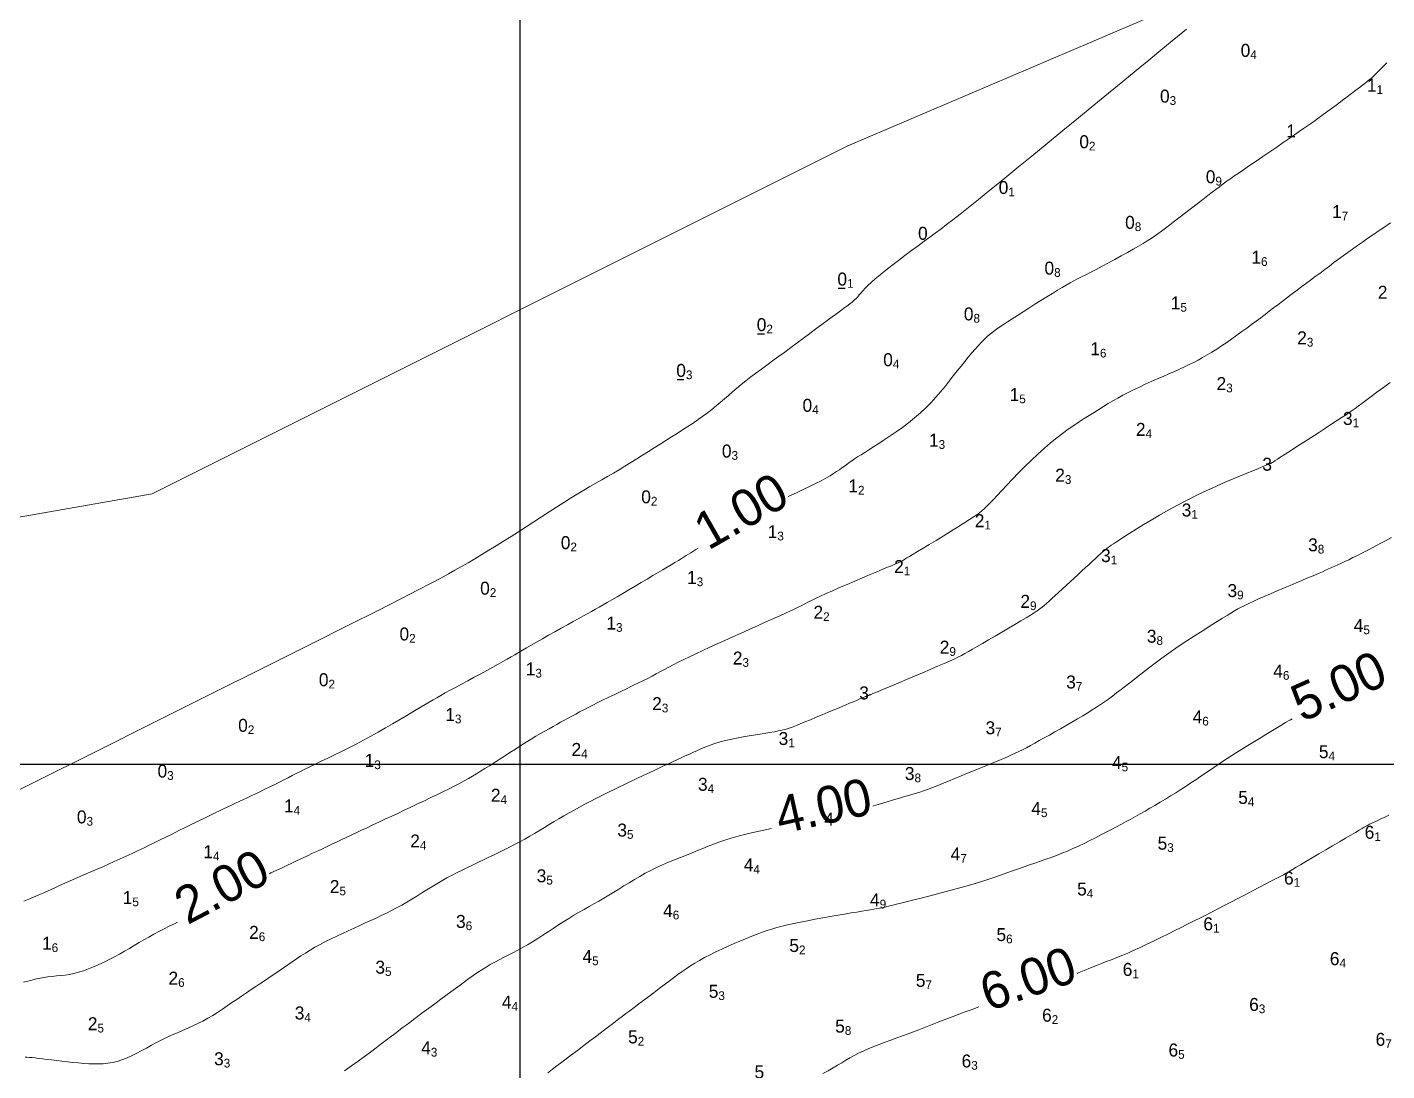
# Model space of a CAD drawing. Header units: millimetres. Extents: x 784883 to 785608, y 628235 to 628806.
# Drawn here: x 785273.4 to 785346.8, y 628483.5 to 628539.8 of the extents above; entities that cross this region are included whole.
import ezdxf
from ezdxf.enums import TextEntityAlignment as Align

# ---------------------------------------------------------------- set-up
doc = ezdxf.new("R2010")
doc.units = ezdxf.units.MM
for name, color, linetype in [('0_00', 1, 'Continuous'), ('1_00', 1, 'Continuous'), ('2_00', 92, 'Continuous'), ('3_00', 92, 'Continuous'), ('4_00', 5, 'Continuous'), ('5_00', 252, 'Continuous'), ('6_00', 255, 'Continuous'), ('linker_oever_lucht_foto_cottica_2017_dg2', 7, 'Continuous'), ('Projection_Grid', 7, 'Continuous')]:
    doc.layers.add(name, color=color, linetype=linetype)
doc.layers.add('Soundings', color=7, linetype='Continuous', true_color=0x000000)

msp = doc.modelspace()

# ---------------------------------------------------------------- linework, layer by layer
at = {"layer": '0_00', "color": 1, "linetype": 'Continuous', "lineweight": 0, "true_color": 0xff0000, "flags": 128}
msp.add_lwpolyline([(785270.732, 628497.5), (785273.842, 628499.048), (785277.067, 628500.656), (785280.288, 628502.263), (785283.383, 628503.811), (785286.232, 628505.237), (785288.715, 628506.481), (785290.741, 628507.498), (785292.342, 628508.305), (785293.58, 628508.932), (785294.516, 628509.41), (785295.214, 628509.772), (785295.734, 628510.047), (785296.139, 628510.268), (785296.491, 628510.465), (785296.841, 628510.665), (785297.2, 628510.873), (785297.567, 628511.089), (785297.943, 628511.313), (785298.325, 628511.544), (785298.715, 628511.784), (785299.112, 628512.031), (785299.516, 628512.287), (785299.926, 628512.55), (785300.338, 628512.818), (785300.752, 628513.088), (785301.163, 628513.357), (785301.57, 628513.622), (785301.968, 628513.88), (785302.356, 628514.128), (785302.73, 628514.362), (785303.089, 628514.582), (785303.434, 628514.787), (785303.768, 628514.982), (785304.092, 628515.17), (785304.41, 628515.351), (785304.723, 628515.531), (785305.035, 628515.711), (785305.347, 628515.894), (785305.661, 628516.083), (785305.977, 628516.276), (785306.295, 628516.472), (785306.613, 628516.671), (785306.93, 628516.872), (785307.245, 628517.072), (785307.559, 628517.271), (785307.869, 628517.468), (785308.175, 628517.661), (785308.476, 628517.851), (785308.771, 628518.039), (785309.059, 628518.225), (785309.339, 628518.41), (785309.609, 628518.594), (785309.869, 628518.778), (785310.118, 628518.963), (785310.355, 628519.148), (785310.583, 628519.335), (785310.805, 628519.523), (785311.024, 628519.713), (785311.243, 628519.905), (785311.466, 628520.099), (785311.696, 628520.295), (785311.936, 628520.493), (785312.188, 628520.695), (785312.453, 628520.9), (785312.729, 628521.109), (785313.018, 628521.323), (785313.317, 628521.542), (785313.627, 628521.768), (785313.947, 628522.001), (785314.277, 628522.242), (785314.615, 628522.49), (785314.957, 628522.743), (785315.299, 628522.996), (785315.635, 628523.247), (785315.961, 628523.489), (785316.273, 628523.721), (785316.564, 628523.937), (785316.832, 628524.134), (785317.071, 628524.309), (785317.283, 628524.464), (785317.471, 628524.602), (785317.637, 628524.725), (785317.783, 628524.837), (785317.911, 628524.94), (785318.024, 628525.038), (785318.124, 628525.134), (785318.214, 628525.229), (785318.302, 628525.329), (785318.393, 628525.435), (785318.495, 628525.552), (785318.616, 628525.684), (785318.762, 628525.832), (785318.942, 628526.002), (785319.161, 628526.195), (785319.425, 628526.415), (785319.727, 628526.657), (785320.058, 628526.914), (785320.407, 628527.18), (785320.765, 628527.45), (785321.124, 628527.717), (785321.473, 628527.975), (785321.803, 628528.218), (785322.108, 628528.443), (785322.4, 628528.66), (785322.694, 628528.88), (785323.005, 628529.117), (785323.348, 628529.383), (785323.739, 628529.689), (785324.193, 628530.049), (785324.724, 628530.476), (785325.344, 628530.976), (785326.04, 628531.542), (785326.799, 628532.16), (785327.602, 628532.817), (785328.436, 628533.499), (785329.283, 628534.193), (785330.128, 628534.885), (785330.955, 628535.564), (785331.751, 628536.216), (785332.512, 628536.84), (785333.236, 628537.435), (785333.924, 628537.999), (785334.572, 628538.533), (785335.182, 628539.034), (785335.75, 628539.503), (785335.95, 628539.668)], dxfattribs=at)
at = {"layer": '1_00', "color": 1, "linetype": 'Continuous', "lineweight": 0, "true_color": 0xff0000, "flags": 128}
for points in [[(785314.467, 628514.442), (785314.539, 628514.476), (785314.905, 628514.648), (785315.267, 628514.82), (785315.617, 628514.989), (785315.945, 628515.15), (785316.242, 628515.302), (785316.499, 628515.44), (785316.721, 628515.567), (785316.912, 628515.684), (785317.08, 628515.792), (785317.229, 628515.895), (785317.366, 628515.992), (785317.496, 628516.086), (785317.624, 628516.18), (785317.757, 628516.274), (785317.897, 628516.371), (785318.048, 628516.473), (785318.212, 628516.582), (785318.394, 628516.7), (785318.595, 628516.83), (785318.819, 628516.974), (785319.069, 628517.134), (785319.346, 628517.311), (785319.646, 628517.505), (785319.964, 628517.715), (785320.292, 628517.939), (785320.626, 628518.177), (785320.959, 628518.426), (785321.285, 628518.687), (785321.598, 628518.957), (785321.894, 628519.236), (785322.174, 628519.521), (785322.437, 628519.81), (785322.687, 628520.1), (785322.925, 628520.389), (785323.153, 628520.674), (785323.371, 628520.953), (785323.582, 628521.224), (785323.788, 628521.485), (785323.987, 628521.734), (785324.181, 628521.971), (785324.369, 628522.195), (785324.551, 628522.404), (785324.727, 628522.599), (785324.897, 628522.779), (785325.06, 628522.942), (785325.218, 628523.09), (785325.375, 628523.224), (785325.535, 628523.352), (785325.703, 628523.476), (785325.883, 628523.602), (785326.082, 628523.734), (785326.303, 628523.878), (785326.551, 628524.038), (785326.829, 628524.216), (785327.132, 628524.41), (785327.45, 628524.613), (785327.776, 628524.82), (785328.101, 628525.025), (785328.419, 628525.224), (785328.719, 628525.41), (785328.996, 628525.578), (785329.242, 628525.725), (785329.464, 628525.853), (785329.672, 628525.969), (785329.872, 628526.077), (785330.074, 628526.184), (785330.288, 628526.295), (785330.52, 628526.415), (785330.781, 628526.55), (785331.075, 628526.704), (785331.396, 628526.873), (785331.736, 628527.053), (785332.083, 628527.239), (785332.429, 628527.427), (785332.765, 628527.611), (785333.08, 628527.787), (785333.366, 628527.951), (785333.616, 628528.099), (785333.836, 628528.234), (785334.035, 628528.364), (785334.223, 628528.492), (785334.408, 628528.625), (785334.601, 628528.768), (785334.81, 628528.926), (785335.044, 628529.106), (785335.31, 628529.31), (785335.601, 628529.534), (785335.908, 628529.769), (785336.22, 628530.009), (785336.529, 628530.245), (785336.824, 628530.471), (785337.096, 628530.68), (785337.336, 628530.863), (785337.536, 628531.016), (785337.706, 628531.145), (785337.858, 628531.259), (785338.002, 628531.365), (785338.151, 628531.472), (785338.317, 628531.589), (785338.511, 628531.724), (785338.745, 628531.885), (785339.027, 628532.079), (785339.349, 628532.3), (785339.701, 628532.541), (785340.07, 628532.793), (785340.445, 628533.05), (785340.815, 628533.302), (785341.167, 628533.544), (785341.492, 628533.766), (785341.78, 628533.964), (785342.035, 628534.14), (785342.266, 628534.301), (785342.48, 628534.451), (785342.685, 628534.596), (785342.889, 628534.742), (785343.098, 628534.895), (785343.322, 628535.058), (785343.564, 628535.237), (785343.821, 628535.428), (785344.085, 628535.625), (785344.35, 628535.823), (785344.608, 628536.016), (785344.853, 628536.199), (785345.077, 628536.367), (785345.273, 628536.513), (785345.438, 628536.636), (785345.577, 628536.741), (785345.698, 628536.835), (785345.81, 628536.926), (785345.923, 628537.024), (785346.043, 628537.135), (785346.181, 628537.268), (785346.343, 628537.431), (785346.538, 628537.628), (785346.76, 628537.856)], [(785273.239, 628492.617), (785273.5, 628492.721), (785273.766, 628492.832), (785274.038, 628492.949), (785274.315, 628493.07), (785274.595, 628493.196), (785274.879, 628493.323), (785275.164, 628493.452), (785275.451, 628493.582), (785275.738, 628493.71), (785276.025, 628493.837), (785276.313, 628493.962), (785276.602, 628494.087), (785276.894, 628494.213), (785277.19, 628494.341), (785277.49, 628494.472), (785277.796, 628494.607), (785278.109, 628494.746), (785278.429, 628494.891), (785278.754, 628495.04), (785279.08, 628495.191), (785279.405, 628495.344), (785279.726, 628495.496), (785280.039, 628495.645), (785280.341, 628495.792), (785280.631, 628495.933), (785280.904, 628496.067), (785281.162, 628496.195), (785281.408, 628496.318), (785281.642, 628496.435), (785281.866, 628496.548), (785282.083, 628496.656), (785282.294, 628496.762), (785282.5, 628496.864), (785282.704, 628496.964), (785282.909, 628497.064), (785283.118, 628497.164), (785283.333, 628497.267), (785283.558, 628497.374), (785283.796, 628497.487), (785284.05, 628497.607), (785284.323, 628497.736), (785284.616, 628497.874), (785284.926, 628498.021), (785285.245, 628498.172), (785285.569, 628498.326), (785285.89, 628498.48), (785286.203, 628498.631), (785286.502, 628498.776), (785286.78, 628498.913), (785287.033, 628499.04), (785287.268, 628499.159), (785287.489, 628499.273), (785287.706, 628499.385), (785287.925, 628499.497), (785288.152, 628499.613), (785288.396, 628499.735), (785288.663, 628499.867), (785288.959, 628500.011), (785289.281, 628500.166), (785289.626, 628500.332), (785289.99, 628500.508), (785290.369, 628500.694), (785290.759, 628500.889), (785291.156, 628501.091), (785291.557, 628501.302), (785291.957, 628501.518), (785292.352, 628501.739), (785292.739, 628501.959), (785293.114, 628502.176), (785293.472, 628502.386), (785293.809, 628502.586), (785294.122, 628502.773), (785294.406, 628502.943), (785294.66, 628503.094), (785294.889, 628503.23), (785295.103, 628503.355), (785295.309, 628503.475), (785295.517, 628503.593), (785295.735, 628503.715), (785295.97, 628503.846), (785296.233, 628503.99), (785296.529, 628504.15), (785296.85, 628504.324), (785297.189, 628504.508), (785297.536, 628504.695), (785297.882, 628504.883), (785298.219, 628505.066), (785298.537, 628505.24), (785298.826, 628505.4), (785299.082, 628505.544), (785299.31, 628505.674), (785299.52, 628505.795), (785299.72, 628505.912), (785299.919, 628506.029), (785300.128, 628506.151), (785300.354, 628506.283), (785300.608, 628506.429), (785300.895, 628506.593), (785301.209, 628506.77), (785301.541, 628506.957), (785301.883, 628507.148), (785302.225, 628507.339), (785302.559, 628507.525), (785302.875, 628507.701), (785303.165, 628507.861), (785303.422, 628508.004), (785303.652, 628508.132), (785303.864, 628508.25), (785304.066, 628508.364), (785304.268, 628508.478), (785304.478, 628508.597), (785304.704, 628508.728), (785304.955, 628508.873), (785305.238, 628509.038), (785305.545, 628509.218), (785305.87, 628509.409), (785306.203, 628509.605), (785306.537, 628509.802), (785306.862, 628509.995), (785307.171, 628510.178), (785307.455, 628510.347), (785307.708, 628510.498), (785307.935, 628510.634), (785308.145, 628510.76), (785308.345, 628510.882), (785308.544, 628511.003), (785308.748, 628511.129), (785308.967, 628511.265), (785309.207, 628511.416), (785309.475, 628511.584), (785309.604, 628511.665)]]:
    msp.add_lwpolyline(points, dxfattribs=at)
at = {"layer": '2_00', "color": 92, "linetype": 'Continuous', "lineweight": 0, "true_color": 0x00c000, "flags": 128}
for points in [[(785286.482, 628494.096), (785286.563, 628494.135), (785286.846, 628494.268), (785287.13, 628494.402), (785287.415, 628494.536), (785287.699, 628494.67), (785287.982, 628494.803), (785288.263, 628494.935), (785288.54, 628495.066), (785288.812, 628495.194), (785289.079, 628495.319), (785289.34, 628495.442), (785289.596, 628495.562), (785289.85, 628495.682), (785290.104, 628495.801), (785290.361, 628495.921), (785290.622, 628496.044), (785290.891, 628496.17), (785291.169, 628496.301), (785291.458, 628496.436), (785291.758, 628496.577), (785292.068, 628496.723), (785292.388, 628496.874), (785292.718, 628497.029), (785293.056, 628497.188), (785293.403, 628497.351), (785293.756, 628497.517), (785294.117, 628497.687), (785294.48, 628497.858), (785294.841, 628498.03), (785295.197, 628498.199), (785295.543, 628498.366), (785295.874, 628498.528), (785296.188, 628498.683), (785296.479, 628498.831), (785296.745, 628498.969), (785296.99, 628499.101), (785297.22, 628499.229), (785297.441, 628499.356), (785297.658, 628499.485), (785297.878, 628499.62), (785298.106, 628499.763), (785298.347, 628499.916), (785298.607, 628500.083), (785298.881, 628500.26), (785299.167, 628500.445), (785299.459, 628500.633), (785299.753, 628500.822), (785300.044, 628501.008), (785300.329, 628501.187), (785300.603, 628501.356), (785300.862, 628501.513), (785301.108, 628501.658), (785301.342, 628501.792), (785301.565, 628501.919), (785301.78, 628502.039), (785301.989, 628502.153), (785302.193, 628502.265), (785302.394, 628502.374), (785302.595, 628502.484), (785302.797, 628502.594), (785303.003, 628502.707), (785303.217, 628502.821), (785303.441, 628502.94), (785303.677, 628503.063), (785303.93, 628503.192), (785304.2, 628503.328), (785304.49, 628503.47), (785304.796, 628503.618), (785305.111, 628503.769), (785305.43, 628503.922), (785305.748, 628504.074), (785306.058, 628504.223), (785306.354, 628504.368), (785306.632, 628504.506), (785306.887, 628504.636), (785307.124, 628504.759), (785307.349, 628504.879), (785307.57, 628504.997), (785307.792, 628505.115), (785308.022, 628505.237), (785308.268, 628505.365), (785308.534, 628505.5), (785308.828, 628505.645), (785309.147, 628505.799), (785309.49, 628505.963), (785309.854, 628506.133), (785310.238, 628506.311), (785310.639, 628506.495), (785311.055, 628506.685), (785311.484, 628506.878), (785311.922, 628507.075), (785312.364, 628507.273), (785312.802, 628507.469), (785313.228, 628507.66), (785313.636, 628507.843), (785314.017, 628508.015), (785314.364, 628508.175), (785314.671, 628508.318), (785314.932, 628508.443), (785315.158, 628508.555), (785315.362, 628508.657), (785315.556, 628508.756), (785315.755, 628508.856), (785315.971, 628508.961), (785316.217, 628509.078), (785316.506, 628509.211), (785316.847, 628509.363), (785317.23, 628509.53), (785317.639, 628509.706), (785318.06, 628509.886), (785318.478, 628510.063), (785318.878, 628510.231), (785319.245, 628510.385), (785319.564, 628510.519), (785319.825, 628510.628), (785320.03, 628510.714), (785320.189, 628510.781), (785320.307, 628510.831), (785320.395, 628510.869), (785320.458, 628510.897), (785320.504, 628510.919), (785320.543, 628510.938), (785320.58, 628510.958), (785320.624, 628510.983), (785320.683, 628511.017), (785320.762, 628511.064), (785320.871, 628511.13), (785321.016, 628511.217), (785321.204, 628511.331), (785321.444, 628511.476), (785321.739, 628511.653), (785322.078, 628511.858), (785322.447, 628512.082), (785322.832, 628512.316), (785323.218, 628512.553), (785323.592, 628512.785), (785323.939, 628513.004), (785324.244, 628513.201), (785324.498, 628513.371), (785324.709, 628513.521), (785324.888, 628513.66), (785325.048, 628513.796), (785325.201, 628513.94), (785325.359, 628514.1), (785325.534, 628514.285), (785325.738, 628514.504), (785325.98, 628514.764), (785326.257, 628515.059), (785326.563, 628515.379), (785326.889, 628515.716), (785327.231, 628516.061), (785327.582, 628516.405), (785327.934, 628516.739), (785328.282, 628517.054), (785328.621, 628517.344), (785328.948, 628517.608), (785329.265, 628517.85), (785329.572, 628518.072), (785329.869, 628518.278), (785330.156, 628518.469), (785330.433, 628518.65), (785330.702, 628518.821), (785330.962, 628518.987), (785331.216, 628519.148), (785331.467, 628519.305), (785331.719, 628519.458), (785331.975, 628519.609), (785332.237, 628519.758), (785332.51, 628519.907), (785332.795, 628520.055), (785333.096, 628520.204), (785333.408, 628520.352), (785333.728, 628520.5), (785334.052, 628520.646), (785334.375, 628520.789), (785334.693, 628520.929), (785335.001, 628521.065), (785335.296, 628521.195), (785335.575, 628521.32), (785335.839, 628521.442), (785336.092, 628521.562), (785336.338, 628521.684), (785336.58, 628521.81), (785336.821, 628521.943), (785337.066, 628522.084), (785337.317, 628522.236), (785337.578, 628522.401), (785337.845, 628522.578), (785338.118, 628522.763), (785338.393, 628522.954), (785338.667, 628523.149), (785338.939, 628523.345), (785339.205, 628523.539), (785339.463, 628523.73), (785339.711, 628523.915), (785339.95, 628524.094), (785340.184, 628524.271), (785340.414, 628524.445), (785340.643, 628524.619), (785340.873, 628524.794), (785341.107, 628524.971), (785341.346, 628525.153), (785341.593, 628525.339), (785341.847, 628525.53), (785342.106, 628525.724), (785342.367, 628525.92), (785342.63, 628526.117), (785342.891, 628526.312), (785343.151, 628526.506), (785343.406, 628526.696), (785343.656, 628526.882), (785343.902, 628527.065), (785344.147, 628527.247), (785344.393, 628527.428), (785344.644, 628527.61), (785344.9, 628527.795), (785345.166, 628527.985), (785345.444, 628528.179), (785345.734, 628528.38), (785346.034, 628528.586), (785346.339, 628528.794), (785346.646, 628529.002), (785346.949, 628529.208)], [(785273.226, 628488.238), (785273.591, 628488.34), (785273.927, 628488.421), (785274.231, 628488.481), (785274.508, 628488.524), (785274.764, 628488.555), (785275.005, 628488.579), (785275.236, 628488.602), (785275.465, 628488.628), (785275.695, 628488.662), (785275.934, 628488.711), (785276.186, 628488.778), (785276.449, 628488.861), (785276.722, 628488.96), (785277, 628489.072), (785277.283, 628489.195), (785277.567, 628489.328), (785277.849, 628489.468), (785278.128, 628489.613), (785278.401, 628489.762), (785278.669, 628489.913), (785278.933, 628490.066), (785279.195, 628490.22), (785279.456, 628490.374), (785279.718, 628490.527), (785279.982, 628490.678), (785280.249, 628490.826), (785280.522, 628490.972), (785280.798, 628491.115), (785281.077, 628491.256), (785281.358, 628491.396), (785281.53, 628491.482)]]:
    msp.add_lwpolyline(points, dxfattribs=at)
at = {"layer": '3_00', "color": 92, "linetype": 'Continuous', "lineweight": 0, "true_color": 0x00c000, "flags": 128}
msp.add_lwpolyline([(785273.311, 628484.196), (785273.421, 628484.191), (785273.546, 628484.182), (785273.688, 628484.169), (785273.85, 628484.151), (785274.033, 628484.13), (785274.242, 628484.105), (785274.476, 628484.076), (785274.734, 628484.044), (785275.009, 628484.011), (785275.296, 628483.977), (785275.591, 628483.944), (785275.888, 628483.913), (785276.183, 628483.884), (785276.47, 628483.86), (785276.747, 628483.842), (785277.012, 628483.831), (785277.27, 628483.829), (785277.522, 628483.84), (785277.771, 628483.864), (785278.018, 628483.905), (785278.266, 628483.964), (785278.518, 628484.043), (785278.775, 628484.144), (785279.037, 628484.263), (785279.304, 628484.397), (785279.574, 628484.54), (785279.847, 628484.69), (785280.124, 628484.842), (785280.402, 628484.992), (785280.681, 628485.135), (785280.961, 628485.269), (785281.242, 628485.396), (785281.522, 628485.517), (785281.801, 628485.636), (785282.079, 628485.756), (785282.355, 628485.878), (785282.628, 628486.007), (785282.898, 628486.144), (785283.165, 628486.291), (785283.428, 628486.448), (785283.689, 628486.613), (785283.948, 628486.784), (785284.206, 628486.959), (785284.464, 628487.137), (785284.721, 628487.316), (785284.979, 628487.495), (785285.239, 628487.671), (785285.498, 628487.845), (785285.757, 628488.017), (785286.015, 628488.187), (785286.27, 628488.356), (785286.522, 628488.522), (785286.769, 628488.688), (785287.011, 628488.852), (785287.247, 628489.015), (785287.479, 628489.177), (785287.71, 628489.337), (785287.943, 628489.497), (785288.18, 628489.655), (785288.423, 628489.813), (785288.676, 628489.969), (785288.941, 628490.124), (785289.22, 628490.278), (785289.511, 628490.43), (785289.81, 628490.581), (785290.117, 628490.73), (785290.427, 628490.876), (785290.738, 628491.021), (785291.048, 628491.162), (785291.354, 628491.301), (785291.653, 628491.436), (785291.946, 628491.57), (785292.233, 628491.703), (785292.516, 628491.837), (785292.796, 628491.973), (785293.072, 628492.112), (785293.346, 628492.256), (785293.618, 628492.406), (785293.89, 628492.562), (785294.162, 628492.724), (785294.433, 628492.889), (785294.704, 628493.057), (785294.975, 628493.225), (785295.246, 628493.391), (785295.517, 628493.554), (785295.789, 628493.713), (785296.062, 628493.865), (785296.335, 628494.012), (785296.609, 628494.154), (785296.885, 628494.293), (785297.162, 628494.429), (785297.44, 628494.563), (785297.72, 628494.697), (785298.002, 628494.831), (785298.286, 628494.966), (785298.571, 628495.102), (785298.857, 628495.241), (785299.141, 628495.381), (785299.425, 628495.523), (785299.706, 628495.668), (785299.983, 628495.815), (785300.257, 628495.965), (785300.525, 628496.117), (785300.79, 628496.272), (785301.053, 628496.429), (785301.314, 628496.587), (785301.575, 628496.746), (785301.837, 628496.904), (785302.102, 628497.063), (785302.37, 628497.22), (785302.643, 628497.376), (785302.921, 628497.531), (785303.204, 628497.685), (785303.492, 628497.838), (785303.785, 628497.991), (785304.083, 628498.144), (785304.386, 628498.297), (785304.695, 628498.451), (785305.008, 628498.605), (785305.325, 628498.759), (785305.642, 628498.912), (785305.958, 628499.063), (785306.271, 628499.212), (785306.578, 628499.358), (785306.878, 628499.499), (785307.167, 628499.635), (785307.445, 628499.765), (785307.712, 628499.89), (785307.969, 628500.009), (785308.217, 628500.125), (785308.456, 628500.236), (785308.689, 628500.344), (785308.914, 628500.449), (785309.135, 628500.552), (785309.351, 628500.653), (785309.568, 628500.751), (785309.788, 628500.848), (785310.016, 628500.941), (785310.256, 628501.031), (785310.513, 628501.118), (785310.79, 628501.202), (785311.092, 628501.281), (785311.42, 628501.356), (785311.768, 628501.427), (785312.126, 628501.494), (785312.483, 628501.555), (785312.831, 628501.613), (785313.161, 628501.665), (785313.461, 628501.713), (785313.724, 628501.756), (785313.943, 628501.795), (785314.125, 628501.831), (785314.283, 628501.869), (785314.429, 628501.911), (785314.574, 628501.96), (785314.729, 628502.019), (785314.907, 628502.09), (785315.118, 628502.178), (785315.372, 628502.284), (785315.66, 628502.404), (785315.973, 628502.535), (785316.3, 628502.671), (785316.63, 628502.809), (785316.953, 628502.944), (785317.259, 628503.071), (785317.536, 628503.188), (785317.776, 628503.289), (785317.982, 628503.375), (785318.155, 628503.448), (785318.3, 628503.51), (785318.419, 628503.56), (785318.517, 628503.602), (785318.596, 628503.635), (785318.66, 628503.662), (785318.713, 628503.684), (785318.756, 628503.701), (785318.79, 628503.715), (785318.817, 628503.725), (785318.838, 628503.733), (785318.856, 628503.739), (785318.871, 628503.745), (785318.884, 628503.749), (785318.9, 628503.755), (785318.925, 628503.765), (785318.967, 628503.782), (785319.035, 628503.811), (785319.137, 628503.854), (785319.283, 628503.915), (785319.48, 628503.997), (785319.737, 628504.105), (785320.059, 628504.24), (785320.432, 628504.397), (785320.842, 628504.57), (785321.272, 628504.751), (785321.706, 628504.935), (785322.128, 628505.115), (785322.521, 628505.284), (785322.87, 628505.435), (785323.163, 628505.565), (785323.409, 628505.677), (785323.622, 628505.778), (785323.815, 628505.875), (785324.001, 628505.974), (785324.194, 628506.082), (785324.409, 628506.204), (785324.657, 628506.348), (785324.949, 628506.518), (785325.277, 628506.71), (785325.628, 628506.915), (785325.99, 628507.128), (785326.351, 628507.34), (785326.698, 628507.546), (785327.019, 628507.737), (785327.302, 628507.908), (785327.538, 628508.053), (785327.732, 628508.175), (785327.894, 628508.283), (785328.032, 628508.38), (785328.157, 628508.475), (785328.276, 628508.572), (785328.399, 628508.678), (785328.535, 628508.799), (785328.691, 628508.94), (785328.865, 628509.099), (785329.054, 628509.272), (785329.255, 628509.457), (785329.464, 628509.649), (785329.676, 628509.845), (785329.89, 628510.043), (785330.101, 628510.238), (785330.306, 628510.428), (785330.503, 628510.611), (785330.692, 628510.785), (785330.87, 628510.949), (785331.037, 628511.102), (785331.191, 628511.242), (785331.332, 628511.367), (785331.457, 628511.477), (785331.567, 628511.571), (785331.67, 628511.654), (785331.773, 628511.732), (785331.887, 628511.813), (785332.018, 628511.902), (785332.176, 628512.006), (785332.371, 628512.131), (785332.609, 628512.283), (785332.899, 628512.467), (785333.236, 628512.68), (785333.617, 628512.916), (785334.035, 628513.169), (785334.486, 628513.436), (785334.965, 628513.709), (785335.466, 628513.984), (785335.985, 628514.256), (785336.515, 628514.52), (785337.048, 628514.773), (785337.572, 628515.012), (785338.077, 628515.234), (785338.553, 628515.438), (785338.989, 628515.62), (785339.375, 628515.779), (785339.701, 628515.912), (785339.959, 628516.017), (785340.155, 628516.097), (785340.299, 628516.155), (785340.397, 628516.195), (785340.46, 628516.221), (785340.497, 628516.237), (785340.516, 628516.245), (785340.525, 628516.25), (785340.535, 628516.256), (785340.552, 628516.267), (785340.585, 628516.288), (785340.643, 628516.325), (785340.731, 628516.383), (785340.86, 628516.466), (785341.037, 628516.58), (785341.269, 628516.73), (785341.562, 628516.919), (785341.902, 628517.139), (785342.276, 628517.38), (785342.668, 628517.633), (785343.061, 628517.888), (785343.441, 628518.134), (785343.792, 628518.361), (785344.099, 628518.561), (785344.351, 628518.726), (785344.557, 628518.863), (785344.732, 628518.981), (785344.89, 628519.09), (785345.044, 628519.2), (785345.208, 628519.32), (785345.398, 628519.461), (785345.626, 628519.631), (785345.903, 628519.838), (785346.22, 628520.076), (785346.567, 628520.335), (785346.929, 628520.607)], dxfattribs=at)
at = {"layer": '4_00', "color": 5, "linetype": 'Continuous', "lineweight": 0, "true_color": 0x1b0fee, "flags": 128}
for points in [[(785319.025, 628497.739), (785319.067, 628497.752), (785319.441, 628497.866), (785319.808, 628497.977), (785320.154, 628498.081), (785320.468, 628498.174), (785320.739, 628498.253), (785320.974, 628498.321), (785321.185, 628498.383), (785321.38, 628498.442), (785321.571, 628498.503), (785321.768, 628498.569), (785321.981, 628498.645), (785322.221, 628498.735), (785322.494, 628498.842), (785322.797, 628498.964), (785323.12, 628499.096), (785323.456, 628499.234), (785323.796, 628499.375), (785324.132, 628499.514), (785324.457, 628499.649), (785324.761, 628499.774), (785325.039, 628499.887), (785325.293, 628499.989), (785325.527, 628500.083), (785325.743, 628500.171), (785325.947, 628500.254), (785326.141, 628500.335), (785326.33, 628500.417), (785326.518, 628500.502), (785326.707, 628500.591), (785326.901, 628500.686), (785327.102, 628500.787), (785327.311, 628500.895), (785327.53, 628501.012), (785327.763, 628501.138), (785328.01, 628501.274), (785328.274, 628501.42), (785328.556, 628501.577), (785328.851, 628501.744), (785329.156, 628501.916), (785329.463, 628502.092), (785329.769, 628502.268), (785330.067, 628502.443), (785330.353, 628502.613), (785330.622, 628502.776), (785330.87, 628502.93), (785331.1, 628503.077), (785331.318, 628503.222), (785331.53, 628503.367), (785331.741, 628503.517), (785331.956, 628503.675), (785332.181, 628503.846), (785332.421, 628504.031), (785332.68, 628504.235), (785332.958, 628504.455), (785333.256, 628504.69), (785333.571, 628504.936), (785333.903, 628505.192), (785334.251, 628505.455), (785334.614, 628505.723), (785334.991, 628505.994), (785335.381, 628506.264), (785335.776, 628506.53), (785336.171, 628506.79), (785336.558, 628507.04), (785336.931, 628507.277), (785337.281, 628507.497), (785337.603, 628507.698), (785337.889, 628507.875), (785338.135, 628508.027), (785338.349, 628508.158), (785338.541, 628508.273), (785338.723, 628508.378), (785338.904, 628508.476), (785339.095, 628508.574), (785339.307, 628508.678), (785339.55, 628508.791), (785339.832, 628508.918), (785340.146, 628509.056), (785340.482, 628509.203), (785340.832, 628509.353), (785341.185, 628509.504), (785341.533, 628509.651), (785341.864, 628509.791), (785342.17, 628509.92), (785342.443, 628510.035), (785342.686, 628510.137), (785342.904, 628510.229), (785343.101, 628510.313), (785343.282, 628510.39), (785343.453, 628510.464), (785343.617, 628510.536), (785343.78, 628510.608), (785343.947, 628510.683), (785344.119, 628510.762), (785344.301, 628510.846), (785344.494, 628510.938), (785344.702, 628511.038), (785344.926, 628511.149), (785345.171, 628511.271), (785345.437, 628511.406), (785345.727, 628511.555), (785346.036, 628511.716), (785346.356, 628511.885), (785346.681, 628512.059), (785347.004, 628512.235)], [(785290.542, 628483.454), (785290.911, 628483.72), (785291.267, 628483.979), (785291.606, 628484.229), (785291.929, 628484.47), (785292.233, 628484.698), (785292.517, 628484.913), (785292.779, 628485.112), (785293.02, 628485.294), (785293.243, 628485.463), (785293.452, 628485.622), (785293.653, 628485.774), (785293.851, 628485.923), (785294.051, 628486.073), (785294.257, 628486.227), (785294.474, 628486.389), (785294.706, 628486.562), (785294.951, 628486.744), (785295.207, 628486.934), (785295.469, 628487.127), (785295.734, 628487.324), (785296, 628487.52), (785296.263, 628487.715), (785296.521, 628487.904), (785296.77, 628488.088), (785297.011, 628488.265), (785297.247, 628488.436), (785297.479, 628488.599), (785297.709, 628488.756), (785297.937, 628488.907), (785298.167, 628489.051), (785298.398, 628489.189), (785298.634, 628489.32), (785298.874, 628489.447), (785299.118, 628489.573), (785299.367, 628489.699), (785299.62, 628489.828), (785299.878, 628489.962), (785300.14, 628490.104), (785300.407, 628490.256), (785300.679, 628490.419), (785300.955, 628490.592), (785301.234, 628490.773), (785301.514, 628490.957), (785301.796, 628491.143), (785302.077, 628491.329), (785302.357, 628491.51), (785302.635, 628491.686), (785302.91, 628491.853), (785303.183, 628492.013), (785303.453, 628492.168), (785303.722, 628492.319), (785303.99, 628492.47), (785304.257, 628492.621), (785304.524, 628492.775), (785304.792, 628492.933), (785305.061, 628493.096), (785305.332, 628493.265), (785305.606, 628493.436), (785305.884, 628493.609), (785306.167, 628493.781), (785306.456, 628493.951), (785306.752, 628494.116), (785307.056, 628494.275), (785307.369, 628494.428), (785307.689, 628494.573), (785308.011, 628494.712), (785308.335, 628494.846), (785308.657, 628494.975), (785308.973, 628495.1), (785309.282, 628495.222), (785309.581, 628495.341), (785309.868, 628495.458), (785310.15, 628495.574), (785310.435, 628495.687), (785310.731, 628495.8), (785311.045, 628495.911), (785311.386, 628496.02), (785311.763, 628496.129), (785312.182, 628496.236), (785312.648, 628496.343), (785313.149, 628496.446), (785313.559, 628496.525)]]:
    msp.add_lwpolyline(points, dxfattribs=at)
at = {"layer": '5_00', "color": 252, "linetype": 'Continuous', "lineweight": 0, "true_color": 0x8e919d, "flags": 128}
msp.add_lwpolyline([(785301.496, 628483.357), (785301.923, 628483.677), (785302.333, 628483.986), (785302.725, 628484.281), (785303.096, 628484.561), (785303.445, 628484.825), (785303.768, 628485.07), (785304.064, 628485.295), (785304.33, 628485.497), (785304.566, 628485.676), (785304.778, 628485.837), (785304.971, 628485.983), (785305.155, 628486.122), (785305.334, 628486.258), (785305.517, 628486.396), (785305.711, 628486.543), (785305.921, 628486.702), (785306.155, 628486.878), (785306.407, 628487.069), (785306.673, 628487.27), (785306.949, 628487.477), (785307.228, 628487.688), (785307.506, 628487.897), (785307.777, 628488.101), (785308.037, 628488.295), (785308.282, 628488.478), (785308.515, 628488.649), (785308.741, 628488.812), (785308.967, 628488.968), (785309.196, 628489.119), (785309.434, 628489.267), (785309.686, 628489.415), (785309.958, 628489.565), (785310.253, 628489.718), (785310.566, 628489.872), (785310.892, 628490.026), (785311.225, 628490.178), (785311.559, 628490.326), (785311.889, 628490.467), (785312.209, 628490.6), (785312.513, 628490.722), (785312.796, 628490.832), (785313.065, 628490.932), (785313.326, 628491.022), (785313.587, 628491.106), (785313.854, 628491.184), (785314.135, 628491.259), (785314.436, 628491.333), (785314.765, 628491.407), (785315.127, 628491.483), (785315.514, 628491.559), (785315.918, 628491.636), (785316.329, 628491.711), (785316.737, 628491.784), (785317.135, 628491.854), (785317.511, 628491.918), (785317.857, 628491.977), (785318.166, 628492.028), (785318.439, 628492.074), (785318.68, 628492.114), (785318.891, 628492.149), (785319.077, 628492.181), (785319.242, 628492.209), (785319.387, 628492.236), (785319.518, 628492.261), (785319.638, 628492.286), (785319.755, 628492.312), (785319.879, 628492.342), (785320.017, 628492.376), (785320.179, 628492.418), (785320.374, 628492.467), (785320.61, 628492.528), (785320.897, 628492.6), (785321.239, 628492.686), (785321.63, 628492.783), (785322.058, 628492.891), (785322.512, 628493.007), (785322.981, 628493.129), (785323.454, 628493.256), (785323.92, 628493.385), (785324.369, 628493.514), (785324.791, 628493.643), (785325.188, 628493.769), (785325.561, 628493.894), (785325.914, 628494.016), (785326.251, 628494.134), (785326.573, 628494.25), (785326.884, 628494.361), (785327.187, 628494.469), (785327.484, 628494.572), (785327.777, 628494.672), (785328.067, 628494.771), (785328.356, 628494.871), (785328.645, 628494.974), (785328.934, 628495.081), (785329.227, 628495.194), (785329.523, 628495.316), (785329.823, 628495.447), (785330.126, 628495.586), (785330.431, 628495.731), (785330.735, 628495.881), (785331.036, 628496.033), (785331.333, 628496.185), (785331.622, 628496.337), (785331.904, 628496.485), (785332.175, 628496.628), (785332.438, 628496.769), (785332.696, 628496.907), (785332.95, 628497.045), (785333.203, 628497.184), (785333.457, 628497.325), (785333.715, 628497.472), (785333.979, 628497.624), (785334.25, 628497.783), (785334.527, 628497.948), (785334.808, 628498.118), (785335.091, 628498.292), (785335.373, 628498.467), (785335.652, 628498.643), (785335.926, 628498.819), (785336.192, 628498.993), (785336.449, 628499.164), (785336.698, 628499.331), (785336.942, 628499.497), (785337.182, 628499.661), (785337.42, 628499.823), (785337.658, 628499.984), (785337.898, 628500.145), (785338.143, 628500.306), (785338.392, 628500.468), (785338.648, 628500.63), (785338.907, 628500.792), (785339.17, 628500.955), (785339.435, 628501.118), (785339.702, 628501.281), (785339.969, 628501.444), (785340.236, 628501.607), (785340.503, 628501.771), (785340.768, 628501.933), (785341.033, 628502.093), (785341.297, 628502.252), (785341.561, 628502.406), (785341.651, 628502.458)], dxfattribs=at)
at = {"layer": '6_00', "color": 18, "linetype": 'Continuous', "lineweight": 0, "true_color": 0x000000, "flags": 128}
for points in [[(785330.046, 628488.717), (785330.072, 628488.728), (785330.438, 628488.879), (785330.78, 628489.02), (785331.091, 628489.146), (785331.366, 628489.254), (785331.613, 628489.349), (785331.842, 628489.436), (785332.063, 628489.52), (785332.287, 628489.608), (785332.524, 628489.704), (785332.784, 628489.814), (785333.078, 628489.944), (785333.412, 628490.098), (785333.778, 628490.271), (785334.164, 628490.456), (785334.558, 628490.648), (785334.947, 628490.839), (785335.32, 628491.024), (785335.664, 628491.195), (785335.968, 628491.347), (785336.224, 628491.475), (785336.44, 628491.584), (785336.631, 628491.681), (785336.809, 628491.772), (785336.989, 628491.864), (785337.184, 628491.964), (785337.407, 628492.079), (785337.671, 628492.215), (785337.986, 628492.377), (785338.341, 628492.561), (785338.724, 628492.759), (785339.118, 628492.963), (785339.512, 628493.167), (785339.889, 628493.363), (785340.237, 628493.544), (785340.541, 628493.703), (785340.791, 628493.835), (785340.997, 628493.945), (785341.174, 628494.041), (785341.334, 628494.131), (785341.494, 628494.222), (785341.665, 628494.323), (785341.864, 628494.44), (785342.103, 628494.581), (785342.393, 628494.752), (785342.725, 628494.948), (785343.084, 628495.159), (785343.458, 628495.379), (785343.832, 628495.599), (785344.194, 628495.811), (785344.528, 628496.008), (785344.822, 628496.181), (785345.066, 628496.325), (785345.262, 628496.441), (785345.418, 628496.532), (785345.54, 628496.604), (785345.635, 628496.659), (785345.709, 628496.701), (785345.771, 628496.734), (785345.825, 628496.762), (785345.879, 628496.788), (785345.941, 628496.817), (785346.016, 628496.852), (785346.113, 628496.896), (785346.239, 628496.955), (785346.4, 628497.032), (785346.604, 628497.13), (785346.858, 628497.253)], [(785316.341, 628483.306), (785316.623, 628483.465), (785316.883, 628483.616), (785317.125, 628483.76), (785317.355, 628483.898), (785317.577, 628484.03), (785317.798, 628484.158), (785318.025, 628484.283), (785318.261, 628484.405), (785318.514, 628484.526), (785318.786, 628484.647), (785319.077, 628484.766), (785319.38, 628484.885), (785319.692, 628485.002), (785320.009, 628485.118), (785320.325, 628485.233), (785320.637, 628485.345), (785320.941, 628485.456), (785321.232, 628485.564), (785321.513, 628485.671), (785321.787, 628485.777), (785322.057, 628485.883), (785322.326, 628485.989), (785322.597, 628486.096), (785322.874, 628486.204), (785323.159, 628486.315), (785323.454, 628486.429), (785323.758, 628486.544), (785324.069, 628486.66), (785324.384, 628486.775), (785324.701, 628486.887), (785324.748, 628486.903)]]:
    msp.add_lwpolyline(points, dxfattribs=at)
at = {"layer": 'linker_oever_lucht_foto_cottica_2017_dg2', "color": 18, "linetype": 'Continuous', "lineweight": 20, "true_color": 0x000000}
for p, q in [((785340.871, 628543.296), (785317.69, 628533.361)), ((785317.69, 628533.361), (785280.158, 628514.595)), ((785280.158, 628514.595), (785242.626, 628507.971))]:
    msp.add_line(p, q, dxfattribs=at)
at = {"layer": 'Projection_Grid', "color": 18, "linetype": 'Continuous', "true_color": 0x000000}
for p, q in [((785300, 628261.103), (785300, 628780.266)), ((784909.293, 628500), (785582.145, 628500))]:
    msp.add_line(p, q, dxfattribs=at)
at = {"layer": 'Soundings', "color": 1, "true_color": 0xff0000}
for p, q in [((785317.165, 628525.683, -0.14), (785317.531, 628525.683, -0.14)), ((785312.815, 628523.223, -0.22), (785313.181, 628523.223, -0.22)), ((785308.475, 628520.753, -0.28), (785308.841, 628520.753, -0.28))]:
    msp.add_line(p, q, dxfattribs=at)

# ---------------------------------------------------------------- texts
at = {"layer": '1_00', "color": 1, "true_color": 0xff0000}
msp.add_text('1.00', height=2, rotation=29.732, dxfattribs=at).set_placement((785310.15, 628511.516))
at = {"layer": '2_00', "color": 92, "true_color": 0x00c000}
msp.add_text('2.00', height=2, rotation=27.83, dxfattribs=at).set_placement((785282.07, 628491.315))
at = {"layer": '4_00', "color": 5, "true_color": 0x1b0fee}
msp.add_text('4.00', height=2, rotation=12.52, dxfattribs=at).set_placement((785314.036, 628496.221))
at = {"layer": '5_00', "color": 252, "true_color": 0x8e919d}
msp.add_text('5.00', height=2, rotation=24.059, dxfattribs=at).set_placement((785342.179, 628502.256))
at = {"layer": '6_00', "color": 18, "true_color": 0x000000}
msp.add_text('6.00', height=2, rotation=18.897, dxfattribs=at).set_placement((785325.256, 628486.655))
at = {"layer": 'Soundings', "color": 1, "true_color": 0xff0000}
for s, p in [('0', (785339.39, 628538.52, 0.44)), ('1', (785346.2, 628536.64, 1.05)), ('0', (785335.04, 628536.05, 0.28)), ('0', (785330.69, 628533.59, 0.16)), ('1', (785341.85, 628534.17, 0.98)), ('0', (785337.51, 628531.7, 0.92)), ('0', (785326.34, 628531.12, 0.06)), ('0', (785333.16, 628529.24, 0.82)), ('1', (785344.32, 628529.82, 1.72)), ('0', (785321.99, 628528.65, -0.04)), ('1', (785339.97, 628527.36, 1.63)), ('0', (785328.81, 628526.77, 0.84)), ('0', (785317.64, 628526.18, -0.14)), ('1', (785335.62, 628524.89, 1.53)), ('0', (785324.46, 628524.3, 0.8)), ('0', (785313.29, 628523.72, -0.22)), ('0', (785320.11, 628521.83, 0.44)), ('1', (785331.28, 628522.42, 1.58)), ('0', (785308.95, 628521.25, -0.28)), ('1', (785326.93, 628519.95, 1.54)), ('0', (785315.76, 628519.37, 0.39)), ('1', (785322.58, 628517.49, 1.26)), ('0', (785311.41, 628516.9, 0.25)), ('1', (785318.23, 628515.02, 1.22)), ('0', (785307.06, 628514.43, 0.23)), ('1', (785313.88, 628512.55, 1.32)), ('0', (785302.72, 628511.96, 0.2)), ('1', (785309.53, 628510.08, 1.27)), ('0', (785298.37, 628509.5, 0.21)), ('1', (785305.18, 628507.62, 1.25)), ('0', (785294.02, 628507.03, 0.16)), ('1', (785300.83, 628505.15, 1.26)), ('0', (785289.67, 628504.56, 0.15)), ('0', (785285.32, 628502.1, 0.16)), ('1', (785296.49, 628502.68, 1.29)), ('1', (785292.14, 628500.21, 1.26)), ('0', (785280.97, 628499.63, 0.25)), ('1', (785287.79, 628497.75, 1.35)), ('0', (785276.62, 628497.16, 0.3)), ('1', (785283.44, 628495.28, 1.44)), ('1', (785279.09, 628492.81, 1.53)), ('1', (785274.74, 628490.34, 1.62))]:
    msp.add_text(s, height=0.7, dxfattribs=at).set_placement(p, align=Align.MIDDLE_RIGHT)
for s, p in [('4', (785339.39, 628538.52, 0.44)), ('1', (785346.2, 628536.64, 1.05)), ('3', (785335.04, 628536.05, 0.28)), ('2', (785330.69, 628533.59, 0.16)), ('9', (785337.51, 628531.7, 0.92)), ('1', (785326.34, 628531.12, 0.06)), ('7', (785344.32, 628529.82, 1.72)), ('8', (785333.16, 628529.24, 0.82)), ('6', (785339.97, 628527.36, 1.63)), ('8', (785328.81, 628526.77, 0.84)), ('1', (785317.64, 628526.18, -0.14)), ('5', (785335.62, 628524.89, 1.53)), ('2', (785313.29, 628523.72, -0.22)), ('8', (785324.46, 628524.3, 0.8)), ('6', (785331.28, 628522.42, 1.58)), ('4', (785320.11, 628521.83, 0.44)), ('3', (785308.95, 628521.25, -0.28)), ('5', (785326.93, 628519.95, 1.54)), ('4', (785315.76, 628519.37, 0.39)), ('3', (785322.58, 628517.49, 1.26)), ('3', (785311.41, 628516.9, 0.25)), ('2', (785318.23, 628515.02, 1.22)), ('2', (785307.06, 628514.43, 0.23)), ('2', (785302.72, 628511.96, 0.2)), ('3', (785313.88, 628512.55, 1.32)), ('3', (785309.53, 628510.08, 1.27)), ('2', (785298.37, 628509.5, 0.21)), ('3', (785305.18, 628507.62, 1.25)), ('2', (785294.02, 628507.03, 0.16)), ('2', (785289.67, 628504.56, 0.15)), ('3', (785300.83, 628505.15, 1.26)), ('3', (785296.49, 628502.68, 1.29)), ('2', (785285.32, 628502.1, 0.16)), ('3', (785292.14, 628500.21, 1.26)), ('3', (785280.97, 628499.63, 0.25)), ('4', (785287.79, 628497.75, 1.35)), ('3', (785276.62, 628497.16, 0.3)), ('4', (785283.44, 628495.28, 1.44)), ('5', (785279.09, 628492.81, 1.53)), ('6', (785274.74, 628490.34, 1.62))]:
    msp.add_text(s, height=0.472, dxfattribs=at).set_placement(p, align=Align.TOP_LEFT)
at = {"layer": 'Soundings', "color": 92, "true_color": 0x00c000}
for s, p in [('2', (785346.79, 628525.47, 2.43)), ('2', (785342.44, 628523.01, 2.34)), ('2', (785338.09, 628520.54, 2.26)), ('3', (785344.91, 628518.66, 3.05)), ('2', (785333.74, 628518.07, 2.35)), ('3', (785340.56, 628516.19, 3.01)), ('2', (785329.39, 628515.6, 2.31)), ('3', (785336.21, 628513.72, 3.11)), ('2', (785325.05, 628513.14, 2.07)), ('3', (785343.03, 628511.84, 3.78)), ('3', (785331.86, 628511.26, 3.07)), ('2', (785320.7, 628510.67, 2.05)), ('3', (785338.68, 628509.37, 3.87)), ('2', (785327.51, 628508.79, 2.89)), ('2', (785316.35, 628508.2, 2.15)), ('3', (785334.33, 628506.91, 3.84)), ('2', (785312, 628505.73, 2.25)), ('2', (785323.16, 628506.32, 2.88)), ('3', (785329.98, 628504.44, 3.71)), ('3', (785318.82, 628503.85, 2.98)), ('2', (785307.65, 628503.27, 2.33)), ('3', (785314.47, 628501.39, 3.08)), ('3', (785325.63, 628501.97, 3.71)), ('2', (785303.3, 628500.8, 2.42)), ('3', (785321.28, 628499.5, 3.81)), ('2', (785298.95, 628498.33, 2.35)), ('3', (785310.12, 628498.92, 3.41)), ('3', (785305.77, 628496.45, 3.49)), ('2', (785294.6, 628495.86, 2.44)), ('3', (785301.42, 628493.98, 3.53)), ('2', (785290.26, 628493.4, 2.53)), ('3', (785297.07, 628491.52, 3.61)), ('2', (785285.91, 628490.93, 2.62)), ('3', (785292.72, 628489.05, 3.52)), ('2', (785281.56, 628488.46, 2.58)), ('3', (785288.37, 628486.58, 3.42)), ('2', (785277.21, 628486, 2.52)), ('3', (785284.02, 628484.11, 3.33))]:
    msp.add_text(s, height=0.7, dxfattribs=at).set_placement(p, align=Align.MIDDLE_RIGHT)
for s, p in [('3', (785342.44, 628523.01, 2.34)), ('3', (785338.09, 628520.54, 2.26)), ('1', (785344.91, 628518.66, 3.05)), ('4', (785333.74, 628518.07, 2.35)), ('3', (785329.39, 628515.6, 2.31)), ('1', (785336.21, 628513.72, 3.11)), ('1', (785325.05, 628513.14, 2.07)), ('1', (785331.86, 628511.26, 3.07)), ('8', (785343.03, 628511.84, 3.78)), ('1', (785320.7, 628510.67, 2.05)), ('9', (785338.68, 628509.37, 3.87)), ('9', (785327.51, 628508.79, 2.89)), ('2', (785316.35, 628508.2, 2.15)), ('8', (785334.33, 628506.91, 3.84)), ('9', (785323.16, 628506.32, 2.88)), ('3', (785312, 628505.73, 2.25)), ('7', (785329.98, 628504.44, 3.71)), ('3', (785307.65, 628503.27, 2.33)), ('7', (785325.63, 628501.97, 3.71)), ('1', (785314.47, 628501.39, 3.08)), ('4', (785303.3, 628500.8, 2.42)), ('8', (785321.28, 628499.5, 3.81)), ('4', (785310.12, 628498.92, 3.41)), ('4', (785298.95, 628498.33, 2.35)), ('4', (785294.6, 628495.86, 2.44)), ('5', (785305.77, 628496.45, 3.49)), ('5', (785301.42, 628493.98, 3.53)), ('5', (785290.26, 628493.4, 2.53)), ('6', (785297.07, 628491.52, 3.61)), ('6', (785285.91, 628490.93, 2.62)), ('6', (785281.56, 628488.46, 2.58)), ('5', (785292.72, 628489.05, 3.52)), ('4', (785288.37, 628486.58, 3.42)), ('5', (785277.21, 628486, 2.52)), ('3', (785284.02, 628484.11, 3.33))]:
    msp.add_text(s, height=0.472, dxfattribs=at).set_placement(p, align=Align.TOP_LEFT)
at = {"layer": 'Soundings', "color": 214, "true_color": 0x8c1b96}
for p in [(785345.49, 628507.49, 4.54), (785341.15, 628505.03, 4.63), (785336.8, 628502.56, 4.6), (785332.45, 628500.09, 4.52), (785328.1, 628497.62, 4.54), (785323.75, 628495.16, 4.67), (785319.4, 628492.69, 4.92), (785308.24, 628492.1, 4.55)]:
    msp.add_text('4', height=0.7, dxfattribs=at).set_placement(p, align=Align.MIDDLE_RIGHT)
for s, p in [('5', (785345.49, 628507.49, 4.54)), ('6', (785341.15, 628505.03, 4.63)), ('6', (785336.8, 628502.56, 4.6)), ('5', (785332.45, 628500.09, 4.52)), ('5', (785328.1, 628497.62, 4.54)), ('7', (785323.75, 628495.16, 4.67)), ('6', (785308.24, 628492.1, 4.55)), ('9', (785319.4, 628492.69, 4.92))]:
    msp.add_text(s, height=0.472, dxfattribs=at).set_placement(p, align=Align.TOP_LEFT)
at = {"layer": 'Soundings', "color": 252, "true_color": 0x8e919d}
for p in [(785343.61, 628500.68, 5.39), (785339.26, 628498.21, 5.37), (785334.91, 628495.74, 5.34), (785330.57, 628493.27, 5.37), (785315.05, 628490.22, 5.23), (785310.7, 628487.75, 5.31), (785306.35, 628485.29, 5.21)]:
    msp.add_text('5', height=0.7, dxfattribs=at).set_placement(p, align=Align.MIDDLE_RIGHT)
for s, p in [('4', (785343.61, 628500.68, 5.39)), ('4', (785339.26, 628498.21, 5.37)), ('3', (785334.91, 628495.74, 5.34)), ('4', (785330.57, 628493.27, 5.37)), ('2', (785315.05, 628490.22, 5.23)), ('3', (785310.7, 628487.75, 5.31)), ('2', (785306.35, 628485.29, 5.21))]:
    msp.add_text(s, height=0.472, dxfattribs=at).set_placement(p, align=Align.TOP_LEFT)
at = {"layer": 'Soundings', "color": 5, "true_color": 0x1b0fee}
for p in [(785316.93, 628497.04, 4.01), (785312.59, 628494.57, 4.37), (785303.89, 628489.63, 4.46), (785299.54, 628487.17, 4.36), (785295.19, 628484.7, 4.27)]:
    msp.add_text('4', height=0.7, dxfattribs=at).set_placement(p, align=Align.MIDDLE_RIGHT)
at = {"layer": 'Soundings', "color": 18, "true_color": 0x000000}
for s, p in [('6', (785346.08, 628496.33, 6.07)), ('6', (785341.73, 628493.86, 6.06)), ('6', (785337.38, 628491.39, 6.09)), ('5', (785326.22, 628490.81, 5.55)), ('6', (785333.03, 628488.93, 6.13)), ('6', (785344.2, 628489.51, 6.38)), ('5', (785321.87, 628488.34, 5.74)), ('6', (785339.85, 628487.04, 6.34)), ('5', (785317.52, 628485.87, 5.84)), ('6', (785328.68, 628486.46, 6.2)), ('6', (785346.67, 628485.16, 6.7)), ('6', (785335.5, 628484.58, 6.47)), ('6', (785324.34, 628483.99, 6.29)), ('5', (785313.17, 628483.4, 5.86))]:
    msp.add_text(s, height=0.7, dxfattribs=at).set_placement(p, align=Align.MIDDLE_RIGHT)
for s, p in [('1', (785346.08, 628496.33, 6.07)), ('1', (785341.73, 628493.86, 6.06)), ('1', (785337.38, 628491.39, 6.09)), ('6', (785326.22, 628490.81, 5.55)), ('4', (785344.2, 628489.51, 6.38)), ('1', (785333.03, 628488.93, 6.13)), ('7', (785321.87, 628488.34, 5.74)), ('3', (785339.85, 628487.04, 6.34)), ('2', (785328.68, 628486.46, 6.2)), ('8', (785317.52, 628485.87, 5.84)), ('7', (785346.67, 628485.16, 6.7)), ('5', (785335.5, 628484.58, 6.47)), ('3', (785324.34, 628483.99, 6.29))]:
    msp.add_text(s, height=0.472, dxfattribs=at).set_placement(p, align=Align.TOP_LEFT)
at = {"layer": 'Soundings', "color": 5, "true_color": 0x1b0fee}
for s, p in [('4', (785312.59, 628494.57, 4.37)), ('5', (785303.89, 628489.63, 4.46)), ('4', (785299.54, 628487.17, 4.36)), ('3', (785295.19, 628484.7, 4.27))]:
    msp.add_text(s, height=0.472, dxfattribs=at).set_placement(p, align=Align.TOP_LEFT)

doc.saveas('drawing.dxf')
